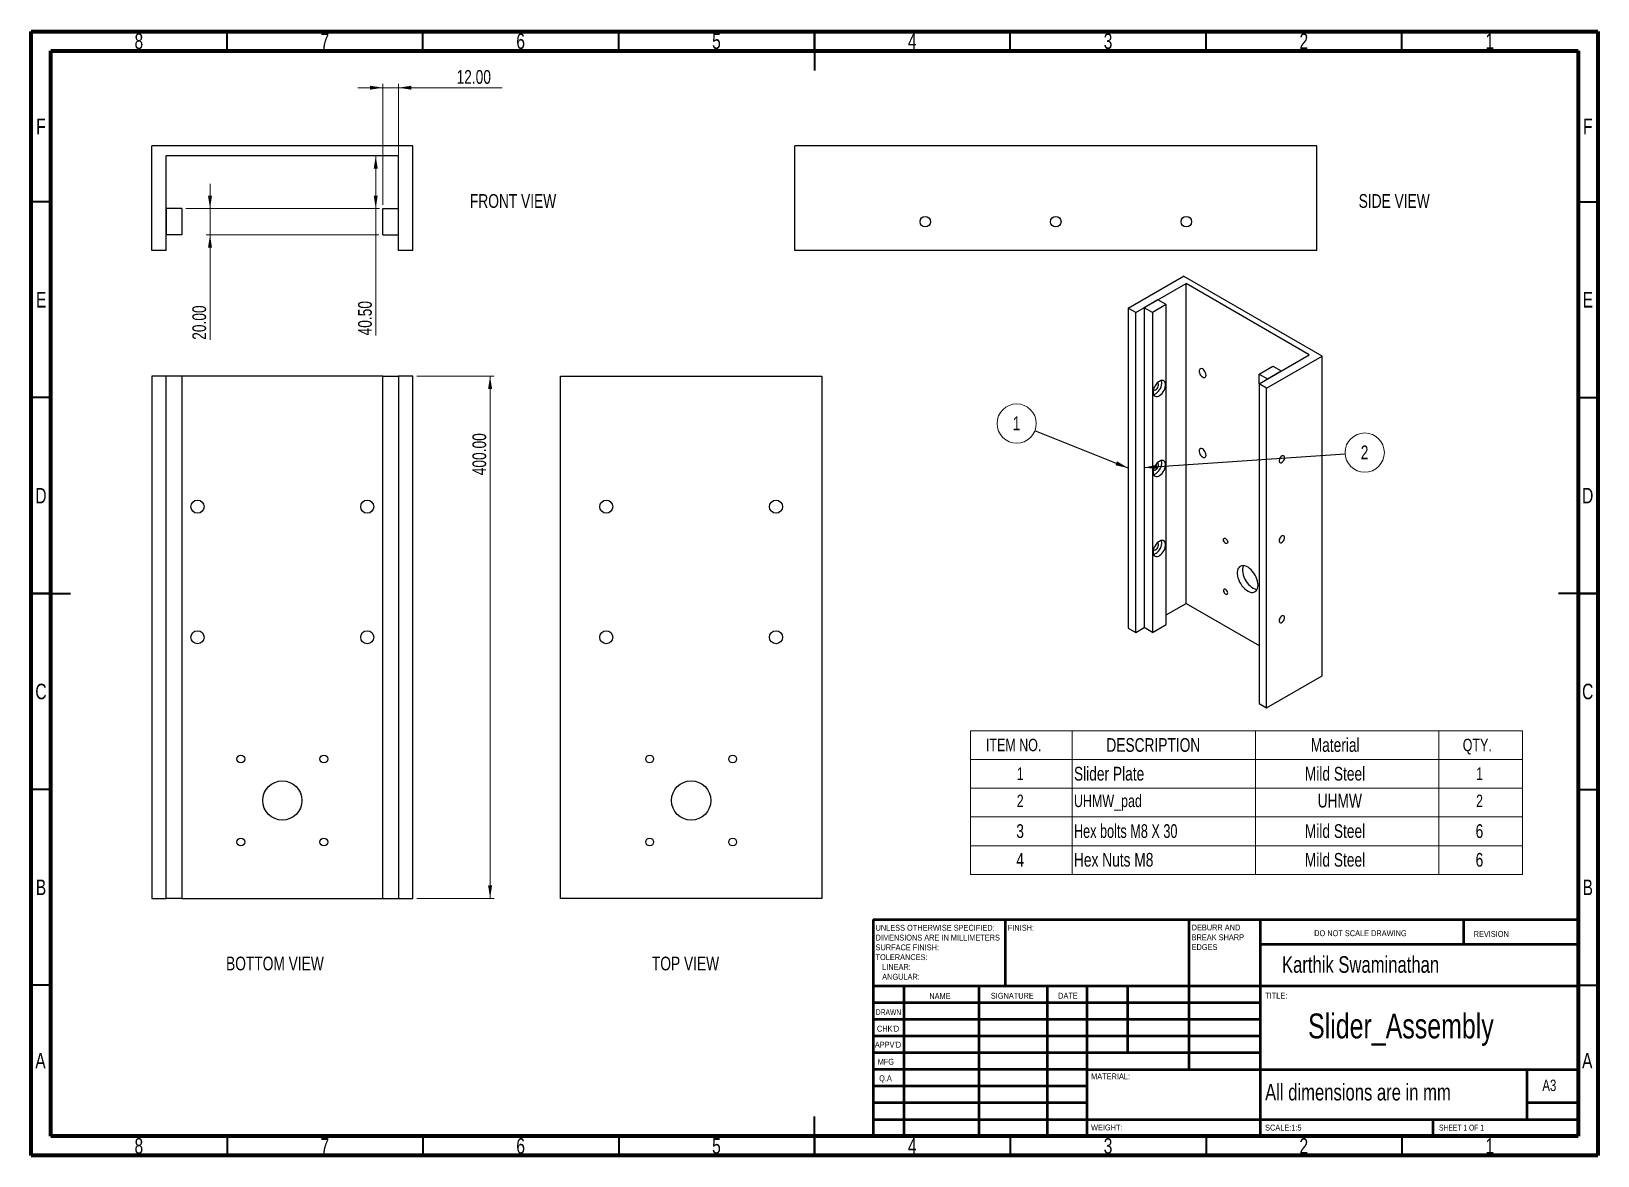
# Model space of a CAD drawing. Header units: millimetres. Extents: x 15 to 415, y 5 to 292.
import ezdxf

# ---------------------------------------------------------------- set-up
doc = ezdxf.new("R2010")
doc.units = ezdxf.units.MM
doc.styles.add('SLDTEXTSTYLE0', font='TXT', dxfattribs={"width": 0.75})
doc.styles.add('SLDTEXTSTYLE1', font='TXT', dxfattribs={"width": 0.686449})
doc.styles.add('SLDTEXTSTYLE2', font='TXT', dxfattribs={"width": 0.6875})
doc.styles.add('SLDTEXTSTYLE3', font='TXT', dxfattribs={"width": 0.691176})
doc.dimstyles.new('SLDDIMSTYLE0', dxfattribs={"dimtxt": 3.5, "dimasz": 3.302, "dimexe": 0, "dimexo": 0.0625, "dimgap": 0.875, "dimtad": 1, "dimlfac": 3, "dimrnd": 1e-09, "dimzin": 4, "dimdsep": 46, "dimtxsty": 'SLDTEXTSTYLE0', "dimsah": 1, "dimcen": 0.09, "dimadec": 0, "dimazin": 1, "dimtfac": 1, "dimtofl": 0, "dimtmove": 0, "dimatfit": 3, "dimfxl": 0, "dimfrac": 2, "dimtolj": 1, "dimtzin": 12, "dimarcsym": 0})
doc.dimstyles.new('SLDDIMSTYLE1', dxfattribs={"dimtxt": 3.5, "dimasz": 3.302, "dimexe": 0, "dimexo": 0.0625, "dimgap": 0.875, "dimtad": 1, "dimlfac": 3, "dimrnd": 1e-09, "dimzin": 4, "dimdsep": 46, "dimtxsty": 'SLDTEXTSTYLE0', "dimsah": 1, "dimcen": 0.09, "dimadec": 0, "dimazin": 1, "dimtfac": 1, "dimtmove": 0, "dimatfit": 0, "dimfxl": 0, "dimfrac": 2, "dimtolj": 1, "dimtzin": 12, "dimarcsym": 0})
doc.dimstyles.new('SLDDIMSTYLE2', dxfattribs={"dimtxt": 0.18, "dimasz": 3.302, "dimexe": 0, "dimexo": 0.0625, "dimgap": 0, "dimtad": 0, "dimtih": 1, "dimtoh": 1, "dimdec": 0, "dimrnd": 1e-09, "dimzin": 0, "dimdsep": 46, "dimtxsty": 'Standard', "dimsah": 1, "dimcen": 0.09, "dimadec": 0, "dimazin": 0, "dimtfac": 3.302, "dimtdec": 0, "dimtofl": 0, "dimtmove": 0, "dimatfit": 3, "dimfxl": 0, "dimfrac": 2, "dimtolj": 1, "dimtzin": 0, "dimarcsym": 0})

# ---------------------------------------------------------------- blocks, each defined once
blk = doc.blocks.new('SW_NOTE_0')
at = {"color": 0, "linetype": 'Continuous', "lineweight": 0, "char_height": 1.5, "attachment_point": 1, "style": 'SLDTEXTSTYLE0'}
for s, insert in [('UNLESS OTHERWISE SPECIFIED:', (0, 1.93)), ('SURFACE FINISH:', (0, -3.07)), ('DIMENSIONS ARE IN MILLIMETERS', (0, -0.57)), ('TOLERANCES:', (0, -5.57)), ('ANGULAR:', (1.69, -10.57)), ('LINEAR:', (1.69, -8.07))]:
    blk.add_mtext(s, dxfattribs=dict(at, insert=insert))
blk = doc.blocks.new('SW_NOTE_0_1')
at = {"color": 0, "linetype": 'Continuous', "lineweight": 0, "char_height": 1.5, "attachment_point": 1, "style": 'SLDTEXTSTYLE0'}
for s, insert in [('DEBURR AND', (0, 1.93)), ('BREAK SHARP', (0, -0.57)), ('EDGES', (0, -3.07))]:
    blk.add_mtext(s, dxfattribs=dict(at, insert=insert))
blk = doc.blocks.new('SW_TABLEANNOTATION_0')
at = {"color": 0, "linetype": 'Continuous', "lineweight": 18}
for p, q in [((0, 0), (0, -7.33)), ((0, 0), (25.88, 0)), ((25.88, 0), (25.88, -7.33)), ((25.88, 0), (72.7, 0)), ((72.7, 0), (72.7, -7.33)), ((72.7, 0), (119.53, 0)), ((119.53, 0), (119.53, -7.33)), ((119.53, 0), (140.96, 0)), ((140.96, 0), (140.96, -7.33)), ((0, -7.33), (25.88, -7.33)), ((0, -7.33), (0, -14.65)), ((25.88, -7.33), (72.7, -7.33)), ((25.88, -7.33), (25.88, -14.65)), ((72.7, -7.33), (119.53, -7.33)), ((72.7, -7.33), (72.7, -14.65)), ((119.53, -7.33), (140.96, -7.33)), ((119.53, -7.33), (119.53, -14.65)), ((140.96, -7.33), (140.96, -14.65)), ((0, -14.65), (0, -21.98)), ((0, -14.65), (25.88, -14.65)), ((25.88, -14.65), (25.88, -21.98)), ((25.88, -14.65), (72.7, -14.65)), ((72.7, -14.65), (72.7, -21.98)), ((72.7, -14.65), (119.53, -14.65)), ((119.53, -14.65), (119.53, -21.98)), ((119.53, -14.65), (140.96, -14.65)), ((140.96, -14.65), (140.96, -21.98)), ((0, -21.98), (0, -29.31)), ((0, -21.98), (25.88, -21.98)), ((25.88, -21.98), (25.88, -29.31)), ((25.88, -21.98), (72.7, -21.98)), ((72.7, -21.98), (72.7, -29.31)), ((72.7, -21.98), (119.53, -21.98)), ((119.53, -21.98), (119.53, -29.31)), ((119.53, -21.98), (140.96, -21.98)), ((140.96, -21.98), (140.96, -29.31)), ((0, -29.31), (0, -36.63)), ((0, -29.31), (25.88, -29.31)), ((25.88, -29.31), (25.88, -36.63)), ((25.88, -29.31), (72.7, -29.31)), ((72.7, -29.31), (72.7, -36.63)), ((72.7, -29.31), (119.53, -29.31)), ((119.53, -29.31), (119.53, -36.63)), ((119.53, -29.31), (140.96, -29.31)), ((140.96, -29.31), (140.96, -36.63)), ((0, -36.63), (25.88, -36.63)), ((25.88, -36.63), (72.7, -36.63)), ((72.7, -36.63), (119.53, -36.63)), ((119.53, -36.63), (140.96, -36.63))]:
    blk.add_line(p, q, dxfattribs=at)
at = {"color": 0, "linetype": 'Continuous', "lineweight": 0, "attachment_point": 1}
for s, insert, char_height, style in [('ITEM NO.', (3.9, -2.01), 3.175, 'SLDTEXTSTYLE0'), ('DESCRIPTION', (34.65, -1.85), 3.5, 'SLDTEXTSTYLE0'), ('Material', (86.84, -1.85), 3.5, 'SLDTEXTSTYLE0'), ('QTY.', (125.66, -2.01), 3.175, 'SLDTEXTSTYLE0'), ('1', (11.77, -9.34), 3.17, 'SLDTEXTSTYLE0'), ('Slider Plate', (26.38, -9.18), 3.5, 'SLDTEXTSTYLE0'), ('Mild Steel', (85.34, -9.18), 3.5, 'SLDTEXTSTYLE0'), ('1', (129.07, -9.34), 3.17, 'SLDTEXTSTYLE0'), ('2', (11.77, -16.28), 3.17, 'SLDTEXTSTYLE0'), ('UHMW_pad', (26.38, -16.28), 3.175, 'SLDTEXTSTYLE0'), ('UHMW', (88.61, -16.07), 3.5, 'SLDTEXTSTYLE0'), ('2', (129.07, -16.28), 3.17, 'SLDTEXTSTYLE0'), ('3', (11.65, -23.83), 3.5, 'SLDTEXTSTYLE0'), ('Hex bolts M8 X 30', (26.38, -23.83), 3.5, 'SLDTEXTSTYLE3'), ('Mild Steel', (85.34, -23.83), 3.5, 'SLDTEXTSTYLE0'), ('6', (128.95, -23.83), 3.5, 'SLDTEXTSTYLE0'), ('4', (11.65, -31.16), 3.5, 'SLDTEXTSTYLE0'), ('Hex Nuts M8', (26.38, -31.16), 3.5, 'SLDTEXTSTYLE0'), ('Mild Steel', (85.34, -31.16), 3.5, 'SLDTEXTSTYLE0'), ('6', (128.95, -31.16), 3.5, 'SLDTEXTSTYLE0')]:
    blk.add_mtext(s, dxfattribs=dict(at, insert=insert, char_height=char_height, style=style))
blk = doc.blocks.new('_D')
at = {"color": 7, "linetype": 'Continuous', "lineweight": 0}
for p, q in [((102.95, 260.25), (102.95, 246.75)), ((54.44, 246.75), (103.95, 246.75)), ((102.95, 246.75), (102.95, 214.38))]:
    blk.add_line(p, q, dxfattribs=at)
at = {"color": 7, "linetype": 'Continuous', "lineweight": 18}
for points in [[(102.95, 260.25), (102.44, 256.95), (103.46, 256.95)], [(102.95, 246.75), (103.46, 250.05), (102.44, 250.05)]]:
    blk.add_solid(points, dxfattribs=at)
at = {"color": 7, "linetype": 'Continuous', "lineweight": 18, "insert": (98.44, 214.38), "char_height": 3.5, "attachment_point": 1, "rotation": 90, "style": 'SLDTEXTSTYLE0'}
blk.add_mtext('40.50', dxfattribs=at)
blk = doc.blocks.new('_D_1')
at = {"color": 7, "linetype": 'Continuous', "lineweight": 0}
for p, q in [((60.63, 246.75), (60.63, 253.1)), ((103.77, 246.75), (59.63, 246.75)), ((60.63, 240.08), (60.63, 246.75)), ((103.77, 240.08), (59.63, 240.08)), ((60.63, 240.08), (60.63, 213.26))]:
    blk.add_line(p, q, dxfattribs=at)
at = {"color": 7, "linetype": 'Continuous', "lineweight": 18}
for points in [[(60.63, 246.75), (61.14, 250.05), (60.12, 250.05)], [(60.63, 240.08), (60.12, 236.78), (61.14, 236.78)]]:
    blk.add_solid(points, dxfattribs=at)
at = {"color": 7, "linetype": 'Continuous', "lineweight": 18, "insert": (56.12, 213.26), "char_height": 3.5, "attachment_point": 1, "rotation": 90, "style": 'SLDTEXTSTYLE0'}
blk.add_mtext('20.00', dxfattribs=at)
blk = doc.blocks.new('_D_2')
at = {"color": 7, "linetype": 'Continuous', "lineweight": 0}
for p, q in [((104.77, 277.61), (98.42, 277.61)), ((104.77, 247.75), (104.77, 278.61)), ((104.77, 277.61), (108.77, 277.61)), ((108.77, 247.75), (108.77, 278.61)), ((108.77, 277.61), (135.23, 277.61))]:
    blk.add_line(p, q, dxfattribs=at)
at = {"color": 7, "linetype": 'Continuous', "lineweight": 18}
for points in [[(104.77, 277.61), (101.47, 278.12), (101.47, 277.1)], [(108.77, 277.61), (112.07, 277.1), (112.07, 278.12)]]:
    blk.add_solid(points, dxfattribs=at)
at = {"color": 7, "linetype": 'Continuous', "lineweight": 18, "insert": (123.59, 282.12), "char_height": 3.5, "attachment_point": 1, "style": 'SLDTEXTSTYLE0'}
blk.add_mtext('12.00', dxfattribs=at)
blk = doc.blocks.new('_D_3')
at = {"color": 7, "linetype": 'Continuous', "lineweight": 0}
for p, q in [((113.44, 204), (133.16, 204)), ((132.16, 70.66), (132.16, 204)), ((113.44, 70.66), (133.16, 70.66))]:
    blk.add_line(p, q, dxfattribs=at)
at = {"color": 7, "linetype": 'Continuous', "lineweight": 18}
for points in [[(132.16, 204), (131.65, 200.7), (132.66, 200.7)], [(132.16, 70.66), (132.66, 73.97), (131.65, 73.97)]]:
    blk.add_solid(points, dxfattribs=at)
at = {"color": 7, "linetype": 'Continuous', "lineweight": 18, "insert": (127.64, 178.68), "char_height": 3.5, "attachment_point": 1, "rotation": 90, "style": 'SLDTEXTSTYLE0'}
blk.add_mtext('400.00', dxfattribs=at)
blk = doc.blocks.new('SW_NOTE_0_2')
at = {"color": 0, "linetype": 'Continuous', "lineweight": 0}
blk.add_circle((5.01, 0.34), 5.02, dxfattribs=at)
at = {"color": 0, "linetype": 'Continuous', "lineweight": 0, "insert": (4.98, 2.16), "char_height": 3.5, "attachment_point": 2, "style": 'SLDTEXTSTYLE0'}
blk.add_mtext('2', dxfattribs=at)
blk = doc.blocks.new('SW_NOTE_0_3')
at = {"color": 0, "linetype": 'Continuous', "lineweight": 0}
blk.add_circle((-4.67, 1.86), 5.02, dxfattribs=at)
at = {"color": 0, "linetype": 'Continuous', "lineweight": 0, "insert": (-4.7, 3.68), "char_height": 3.5, "attachment_point": 2, "style": 'SLDTEXTSTYLE0'}
blk.add_mtext('1', dxfattribs=at)

msp = doc.modelspace()

# ---------------------------------------------------------------- linework, layer by layer
at = {"color": 7, "linetype": 'Continuous', "lineweight": 70}
for p, q in [((15, 5), (15, 292)), ((15, 292), (415, 292)), ((415, 292), (415, 5)), ((20, 10), (20, 287)), ((20, 287), (410, 287)), ((410, 287), (410, 10)), ((410, 10), (20, 10)), ((415, 5), (15, 5))]:
    msp.add_line(p, q, dxfattribs=at)
at = {"color": 7, "linetype": 'Continuous', "lineweight": 35}
for p, q in [((65, 287), (65, 292)), ((115, 287), (115, 292)), ((165, 287), (165, 292)), ((215, 292), (215, 282)), ((215, 287), (215, 292)), ((265, 287), (265, 292)), ((315, 287), (315, 292)), ((365, 287), (365, 292)), ((20, 248.5), (15, 248.5)), ((410, 248.5), (415, 248.5)), ((20, 198.5), (15, 198.5)), ((410, 198.5), (415, 198.5)), ((15, 148.5), (25, 148.5)), ((20, 148.5), (15, 148.5)), ((415, 148.5), (405, 148.5)), ((410, 148.5), (415, 148.5)), ((20, 98.5), (15, 98.5)), ((410, 98.5), (415, 98.5)), ((20, 48.5), (15, 48.5)), ((410, 48.5), (415, 48.5)), ((215, 5), (215, 15)), ((65, 10), (65, 5)), ((115, 10), (115, 5)), ((165, 10), (165, 5)), ((215, 10), (215, 5)), ((265, 10), (265, 5)), ((315, 10), (315, 5)), ((365, 10), (365, 5))]:
    msp.add_line(p, q, dxfattribs=at)
at = {"color": 7, "linetype": 'Continuous', "lineweight": 25}
for p, q in [((112.4382, 262.748), (45.7715, 262.748)), ((45.7715, 236.0813), (45.7715, 262.748)), ((108.7715, 260.248), (49.4382, 260.248)), ((49.4382, 236.0813), (49.4382, 260.248)), ((108.7715, 236.0813), (108.7715, 260.248)), ((112.4382, 236.0813), (112.4382, 262.748)), ((209.9566, 236.0813), (209.9566, 262.748)), ((343.29, 262.748), (209.9566, 262.748)), ((343.29, 236.0813), (343.29, 262.748)), ((53.4382, 246.748), (49.4382, 246.748)), ((49.4382, 246.748), (49.4382, 240.0813)), ((53.4382, 246.748), (53.4382, 240.0813)), ((104.7715, 240.0813), (104.7715, 246.748)), ((104.7715, 246.748), (108.7715, 246.748)), ((108.7715, 240.0813), (108.7715, 246.748)), ((53.4382, 240.0813), (49.4382, 240.0813)), ((104.7715, 240.0813), (108.7715, 240.0813)), ((49.4382, 236.0813), (45.7715, 236.0813)), ((112.4382, 236.0813), (108.7715, 236.0813)), ((343.29, 236.0813), (209.9566, 236.0813)), ((295.1141, 221.3464), (309.2563, 229.5105)), ((344.6116, 209.1002), (309.2563, 229.5105)), ((297.0587, 220.2238), (309.875, 227.6225)), ((341.3412, 209.4574), (309.875, 227.6225)), ((309.875, 145.9684), (309.875, 227.6225)), ((297.0587, 220.2238), (295.1141, 221.3464)), ((295.1141, 221.3464), (295.1141, 139.6923)), ((297.0587, 138.5697), (297.0587, 220.2238)), ((302.7155, 223.4894), (299.18, 221.4484)), ((301.3013, 220.2238), (299.18, 221.4484)), ((299.18, 221.4484), (299.18, 139.7943)), ((304.8368, 222.2648), (301.3013, 220.2238)), ((301.3013, 220.2238), (301.3013, 138.5697)), ((304.8368, 222.2648), (302.7155, 223.4894)), ((304.8368, 140.6107), (304.8368, 222.2648)), ((328.5249, 202.0587), (341.3412, 209.4574)), ((330.4695, 200.9362), (344.6116, 209.1002)), ((344.6116, 127.4462), (344.6116, 209.1002)), ((328.5249, 204.508), (332.0605, 206.549)), ((328.5249, 204.508), (330.6462, 203.2833)), ((328.5249, 202.0587), (328.5249, 204.508)), ((330.6462, 203.2833), (334.1818, 205.3244)), ((332.0605, 206.549), (334.1818, 205.3244)), ((49.4382, 203.9975), (45.7715, 203.9975)), ((45.7715, 203.9975), (45.7715, 70.6641)), ((53.4382, 203.9975), (49.4382, 203.9975)), ((49.4382, 70.6641), (49.4382, 203.9975)), ((53.4382, 203.9975), (53.4382, 70.6641)), ((104.7715, 203.9975), (53.4382, 203.9975)), ((104.7715, 203.9975), (108.7715, 203.9975)), ((104.7715, 70.6641), (104.7715, 203.9975)), ((108.7715, 203.9975), (108.7715, 70.6641)), ((112.4382, 203.9975), (108.7715, 203.9975)), ((112.4382, 70.6641), (112.4382, 203.9975)), ((150.1689, 203.9975), (216.8355, 203.9975)), ((150.1689, 70.6641), (150.1689, 203.9975)), ((216.8355, 203.9975), (216.8355, 70.6641)), ((330.4695, 200.9362), (328.5249, 202.0587)), ((328.5249, 202.0587), (328.5249, 120.4046)), ((330.4695, 119.2821), (330.4695, 200.9362)), ((301.4727, 199.9143), (301.4727, 199.9092)), ((301.4727, 179.5008), (301.4727, 179.4957)), ((301.4727, 159.0873), (301.4727, 159.0822)), ((304.8368, 143.06), (309.875, 145.9684)), ((309.875, 145.9684), (328.5249, 135.202)), ((301.3013, 138.5697), (304.8368, 140.6107)), ((295.1141, 139.6923), (297.0587, 138.5697)), ((297.0587, 138.5697), (299.18, 139.7943)), ((301.3013, 138.5697), (299.18, 139.7943)), ((330.4695, 119.2821), (344.6116, 127.4462)), ((328.5249, 120.4046), (330.4695, 119.2821)), ((45.7715, 70.6641), (49.4382, 70.6641)), ((53.4382, 70.6641), (49.4382, 70.6641)), ((53.4382, 70.6641), (104.7715, 70.6641)), ((104.7715, 70.6641), (108.7715, 70.6641)), ((108.7715, 70.6641), (112.4382, 70.6641)), ((216.8355, 70.6641), (150.1689, 70.6641))]:
    msp.add_line(p, q, dxfattribs=at)
at = {"color": 7, "linetype": 'Continuous', "lineweight": 50}
for p, q in [((230, 65.25), (410, 65.25)), ((230, 65.25), (230, 10)), ((263.8, 48.25), (263.8, 65.25)), ((310.6, 65.25), (310.6, 27)), ((328.8, 65.25), (328.8, 10)), ((380.8, 58.875), (380.8, 65.25)), ((410, 58.875), (328.8, 58.875)), ((410, 48.25), (230, 48.25)), ((237.8, 48.25), (237.8, 10)), ((256.991, 48.25), (256.991, 10)), ((274.3989, 48.25), (274.3989, 10)), ((284.6, 10), (284.6, 48.25)), ((295, 31.25), (295, 48.25)), ((328.8, 44), (230, 44)), ((328.8, 39.75), (230, 39.75)), ((328.8, 35.5), (230, 35.5)), ((328.8, 31.25), (230, 31.25)), ((284.6, 27), (230, 27)), ((284.6, 27), (410, 27)), ((397, 14.25), (397, 27)), ((284.6, 22.7499), (230, 22.7499)), ((284.6, 18.5), (230, 18.5)), ((410, 18.5), (397, 18.5)), ((230, 14.25), (410, 14.25)), ((373, 10), (373, 14.25))]:
    msp.add_line(p, q, dxfattribs=at)
at = {"color": 7, "linetype": 'Continuous', "lineweight": 25, "flags": 128}
for points in [[(315.0015, 204.2495), (314.9687, 204.5438), (314.8728, 204.8541), (314.7209, 205.1574), (314.5243, 205.4313), (314.2975, 205.6553), (314.0573, 205.8129), (313.8216, 205.8924), (313.6079, 205.8879), (313.432, 205.7997), (313.3069, 205.6344), (313.242, 205.4042), (313.242, 205.1263), (313.3069, 204.8211), (313.432, 204.5114), (313.6079, 204.2202), (313.8216, 203.9689), (314.0573, 203.7763), (314.2975, 203.6566), (314.5243, 203.6188), (314.7209, 203.6655), (314.8728, 203.7935), (314.9687, 203.9931), (315.0015, 204.2495)], [(301.4727, 199.9092), (301.5054, 199.557), (301.6021, 199.2569), (301.7588, 199.0213), (301.9692, 198.8598), (302.2246, 198.7789), (302.5146, 198.782), (302.8273, 198.8691), (303.1499, 199.0364), (303.4692, 199.2772), (303.7721, 199.5816), (304.0462, 199.9371), (304.2803, 200.3293), (304.4649, 200.7419), (304.5922, 201.1582), (304.6573, 201.5611), (304.6573, 201.9341), (304.5922, 202.262), (304.4649, 202.5312), (304.2803, 202.7308), (304.0462, 202.8526), (303.7721, 202.8917), (303.4692, 202.8464), (303.1499, 202.7186), (302.8273, 202.5134), (302.5146, 202.2394), (302.2246, 201.9077), (301.9692, 201.532), (301.7588, 201.1275), (301.6021, 200.7109), (301.5054, 200.2992), (301.4727, 199.9092)], [(301.4727, 199.9143), (301.5053, 199.5631), (301.6017, 199.2638), (301.758, 199.0289), (301.9678, 198.8678), (302.2226, 198.7871), (302.5118, 198.7903), (302.8236, 198.877), (303.1453, 199.0439), (303.4637, 199.2841), (303.7657, 199.5876), (304.0391, 199.9422), (304.2726, 200.3332), (304.4566, 200.7447), (304.5836, 201.1599), (304.6485, 201.5617), (304.6485, 201.9336), (304.5836, 202.2606), (304.4566, 202.529), (304.2726, 202.7281), (304.0391, 202.8496), (303.7657, 202.8886), (303.4637, 202.8434), (303.1453, 202.7159), (303.0644, 202.6715)], [(301.5466, 200.5065), (301.6692, 200.4341), (301.8609, 200.417), (302.0767, 200.4847), (302.2974, 200.6312), (302.5034, 200.8435), (302.6764, 201.1027), (302.8011, 201.3858), (302.8663, 201.6677), (302.8663, 201.9233), (302.8011, 202.1298), (302.6764, 202.269), (302.5886, 202.3114)], [(301.5739, 199.3278), (301.5793, 199.3286), (301.8911, 199.4154), (302.2128, 199.5822), (302.5312, 199.8224), (302.8333, 200.1259), (303.1066, 200.4805), (303.3401, 200.8715), (303.5241, 201.2831), (303.6511, 201.6982), (303.716, 202.1), (303.716, 202.472), (303.6511, 202.7989), (303.6229, 202.8772)], [(315.0015, 183.836), (314.9687, 184.1303), (314.8728, 184.4406), (314.7209, 184.7439), (314.5243, 185.0177), (314.2975, 185.2418), (314.0573, 185.3994), (313.8216, 185.4789), (313.6079, 185.4744), (313.432, 185.3862), (313.3069, 185.2209), (313.242, 184.9907), (313.242, 184.7128), (313.3069, 184.4076), (313.432, 184.0979), (313.6079, 183.8066), (313.8216, 183.5554), (314.0573, 183.3628), (314.2975, 183.2431), (314.5243, 183.2052), (314.7209, 183.252), (314.8728, 183.3799), (314.9687, 183.5795), (315.0015, 183.836)], [(301.4727, 179.4957), (301.5054, 179.1435), (301.6021, 178.8434), (301.7588, 178.6078), (301.9692, 178.4462), (302.2246, 178.3654), (302.5146, 178.3685), (302.8273, 178.4555), (303.1499, 178.6229), (303.4692, 178.8637), (303.7721, 179.1681), (304.0462, 179.5236), (304.2803, 179.9158), (304.4649, 180.3284), (304.5922, 180.7447), (304.6573, 181.1476), (304.6573, 181.5206), (304.5922, 181.8484), (304.4649, 182.1177), (304.2803, 182.3173), (304.0462, 182.4391), (303.7721, 182.4782), (303.4692, 182.4329), (303.1499, 182.305), (302.8273, 182.0999), (302.5146, 181.8259), (302.2246, 181.4942), (301.9692, 181.1185), (301.7588, 180.714), (301.6021, 180.2974), (301.5054, 179.8857), (301.4727, 179.4957)], [(301.4727, 179.5008), (301.5053, 179.1496), (301.6017, 178.8503), (301.758, 178.6153), (301.9678, 178.4542), (302.2226, 178.3736), (302.5118, 178.3767), (302.8236, 178.4635), (303.1453, 178.6304), (303.4637, 178.8705), (303.7657, 179.1741), (304.0391, 179.5287), (304.2726, 179.9197), (304.4566, 180.3312), (304.5836, 180.7464), (304.6485, 181.1482), (304.6485, 181.5201), (304.5836, 181.847), (304.4566, 182.1155), (304.2726, 182.3146), (304.0391, 182.4361), (303.7657, 182.475), (303.4637, 182.4298), (303.1453, 182.3024), (303.0644, 182.258)], [(301.5466, 180.093), (301.6692, 180.0206), (301.8609, 180.0035), (302.0767, 180.0711), (302.2974, 180.2177), (302.5034, 180.43), (302.6764, 180.6892), (302.8011, 180.9723), (302.8663, 181.2542), (302.8663, 181.5098), (302.8011, 181.7163), (302.6764, 181.8555), (302.5886, 181.8979)], [(301.5739, 178.9143), (301.5793, 178.9151), (301.8911, 179.0018), (302.2128, 179.1687), (302.5312, 179.4088), (302.8333, 179.7124), (303.1066, 180.067), (303.3401, 180.458), (303.5241, 180.8695), (303.6511, 181.2847), (303.716, 181.6865), (303.716, 182.0584), (303.6511, 182.3854), (303.6229, 182.4637)], [(335.0657, 183.176), (335.0342, 183.3985), (334.9428, 183.565), (334.7994, 183.6607), (334.6169, 183.677), (334.4114, 183.6125), (334.2012, 183.473), (334.005, 183.2708), (333.8402, 183.0239), (333.7215, 182.7543), (333.6593, 182.4858), (333.6593, 182.2424), (333.7215, 182.0457), (333.8402, 181.9131), (334.005, 181.8565), (334.2012, 181.8809), (334.4114, 181.984), (334.6169, 182.1568), (334.7994, 182.3839), (334.9428, 182.6451), (335.0342, 182.9172), (335.0657, 183.176)], [(301.4727, 159.0822), (301.5054, 158.73), (301.6021, 158.4299), (301.7588, 158.1943), (301.9692, 158.0327), (302.2246, 157.9519), (302.5146, 157.955), (302.8273, 158.042), (303.1499, 158.2094), (303.4692, 158.4502), (303.7721, 158.7546), (304.0462, 159.1101), (304.2803, 159.5022), (304.4649, 159.9149), (304.5922, 160.3312), (304.6573, 160.7341), (304.6573, 161.1071), (304.5922, 161.4349), (304.4649, 161.7042), (304.2803, 161.9038), (304.0462, 162.0256), (303.7721, 162.0647), (303.4692, 162.0193), (303.1499, 161.8915), (302.8273, 161.6864), (302.5146, 161.4124), (302.2246, 161.0807), (301.9692, 160.7049), (301.7588, 160.3005), (301.6021, 159.8838), (301.5054, 159.4721), (301.4727, 159.0822)], [(301.4727, 159.0873), (301.5053, 158.736), (301.6017, 158.4368), (301.758, 158.2018), (301.9678, 158.0407), (302.2226, 157.9601), (302.5118, 157.9632), (302.8236, 158.05), (303.1453, 158.2169), (303.4637, 158.457), (303.7657, 158.7606), (304.0391, 159.1151), (304.2726, 159.5062), (304.4566, 159.9177), (304.5836, 160.3329), (304.6485, 160.7346), (304.6485, 161.1066), (304.5836, 161.4335), (304.4566, 161.702), (304.2726, 161.9011), (304.0391, 162.0226), (303.7657, 162.0615), (303.4637, 162.0163), (303.1453, 161.8888), (303.0644, 161.8445)], [(301.5466, 159.6794), (301.6692, 159.6071), (301.8609, 159.5899), (302.0767, 159.6576), (302.2974, 159.8041), (302.5034, 160.0164), (302.6764, 160.2757), (302.8011, 160.5588), (302.8663, 160.8407), (302.8663, 161.0962), (302.8011, 161.3028), (302.6764, 161.442), (302.5886, 161.4843)], [(301.5739, 158.5007), (301.5793, 158.5015), (301.8911, 158.5883), (302.2128, 158.7552), (302.5312, 158.9953), (302.8333, 159.2989), (303.1066, 159.6535), (303.3401, 160.0445), (303.5241, 160.456), (303.6511, 160.8712), (303.716, 161.273), (303.716, 161.6449), (303.6511, 161.9718), (303.6229, 162.0502)], [(319.4568, 162.2381), (319.4887, 162.4291), (319.5808, 162.5601), (319.7219, 162.6154), (319.895, 162.5882), (320.0792, 162.4819), (320.2522, 162.3092), (320.3933, 162.091), (320.4854, 161.8537), (320.5174, 161.6258), (320.4854, 161.4348), (320.3933, 161.3038), (320.2522, 161.2485), (320.0792, 161.2757), (319.895, 161.382), (319.7219, 161.5546), (319.5808, 161.7728), (319.4887, 162.0102), (319.4568, 162.2381)], [(335.0657, 162.7625), (335.0342, 162.985), (334.9428, 163.1515), (334.7994, 163.2472), (334.6169, 163.2635), (334.4114, 163.199), (334.2012, 163.0595), (334.005, 162.8573), (333.8402, 162.6104), (333.7215, 162.3408), (333.6593, 162.0723), (333.6593, 161.8289), (333.7215, 161.6322), (333.8402, 161.4996), (334.005, 161.443), (334.2012, 161.4673), (334.4114, 161.5705), (334.6169, 161.7433), (334.7994, 161.9704), (334.9428, 162.2316), (335.0342, 162.5036), (335.0657, 162.7625)], [(328.2598, 150.6653), (328.2287, 151.1506), (328.1362, 151.6605), (327.9844, 152.1829), (327.777, 152.7056), (327.5187, 153.2164), (327.2156, 153.7032), (326.8749, 154.1548), (326.5044, 154.5604), (326.113, 154.9106), (325.7097, 155.1972), (325.304, 155.4134), (324.9055, 155.5542), (324.5234, 155.6163), (324.1668, 155.5983), (323.8439, 155.5005), (323.5624, 155.3252), (323.3288, 155.0766), (323.1487, 154.7605), (323.0262, 154.3842), (322.9642, 153.9567), (322.9642, 153.4879), (323.0262, 152.9888), (323.1487, 152.4712), (323.3288, 151.9471), (323.5624, 151.4288), (323.8439, 150.9285), (324.1668, 150.4579), (324.5234, 150.0281), (324.9055, 149.6491), (325.304, 149.3298), (325.7097, 149.0776), (326.113, 148.8986), (326.5044, 148.7968), (326.8749, 148.7747), (327.2156, 148.8328), (327.5187, 148.9698), (327.777, 149.1823), (327.9844, 149.4655), (328.1362, 149.8127), (328.2287, 150.2158), (328.2598, 150.6653)], [(324.5172, 155.6167), (324.4745, 155.5258), (324.352, 155.1496), (324.2901, 154.7221), (324.2901, 154.2533), (324.352, 153.7542), (324.4745, 153.2366), (324.6547, 152.7125), (324.8882, 152.1942), (325.1697, 151.6939), (325.4926, 151.2233), (325.8492, 150.7935), (326.2313, 150.4145), (326.6298, 150.0951), (327.0355, 149.843), (327.4388, 149.6639), (327.8302, 149.5622), (328.0248, 149.5408)], [(319.4568, 149.2562), (319.4887, 149.0283), (319.5808, 148.7909), (319.7219, 148.5727), (319.895, 148.4001), (320.0792, 148.2938), (320.2522, 148.2666), (320.3933, 148.3219), (320.4854, 148.4529), (320.5174, 148.6439), (320.4854, 148.8718), (320.3933, 149.1091), (320.2522, 149.3273), (320.0792, 149.5), (319.895, 149.6063), (319.7219, 149.6335), (319.5808, 149.5782), (319.4887, 149.4472), (319.4568, 149.2562)], [(335.0657, 142.3489), (335.0342, 142.5715), (334.9428, 142.738), (334.7994, 142.8336), (334.6169, 142.85), (334.4114, 142.7855), (334.2012, 142.646), (334.005, 142.4438), (333.8402, 142.1969), (333.7215, 141.9272), (333.6593, 141.6588), (333.6593, 141.4154), (333.7215, 141.2187), (333.8402, 141.0861), (334.005, 141.0295), (334.2012, 141.0538), (334.4114, 141.157), (334.6169, 141.3298), (334.7994, 141.5568), (334.9428, 141.818), (335.0342, 142.0901), (335.0657, 142.3489)]]:
    msp.add_lwpolyline(points, dxfattribs=at)
at = {"color": 7, "linetype": 'Continuous', "lineweight": 25}
for centre, radius in [((243.29, 243.4147), 1.3333), ((276.6233, 243.4147), 1.3333), ((309.9566, 243.4147), 1.3333), ((57.4382, 170.6641), 1.6667), ((100.7715, 170.6641), 1.6667), ((161.8355, 170.6641), 1.6667), ((205.1689, 170.6641), 1.6667), ((57.4382, 137.3308), 1.6667), ((100.7715, 137.3308), 1.6667), ((161.8355, 137.3308), 1.6667), ((205.1689, 137.3308), 1.6667), ((68.5057, 106.2632), 1), ((89.7039, 106.2632), 1), ((172.9031, 106.2632), 1), ((194.1013, 106.2632), 1), ((79.1048, 95.6641), 5), ((183.5022, 95.6641), 5), ((68.5057, 85.065), 1), ((89.7039, 85.065), 1), ((172.9031, 85.065), 1), ((194.1013, 85.065), 1)]:
    msp.add_circle(centre, radius, dxfattribs=at)

# ---------------------------------------------------------------- block references
at = {"color": 7, "linetype": 'Continuous', "lineweight": 0}
for name, p in [('SW_NOTE_0_3', (271.297, 190.0119)), ('SW_NOTE_0_2', (350.4924, 184.1152)), ('SW_TABLEANNOTATION_0', (254.8797, 113.4351)), ('SW_NOTE_0_1', (311.3092, 62.0695)), ('SW_NOTE_0', (230.5937, 61.9874))]:
    msp.add_blockref(name, p, dxfattribs=at)

# ---------------------------------------------------------------- texts
for s, insert, char_height, attachment_point, style in [('8', (42.46, 291.4704), 3.9687, 2, 'SLDTEXTSTYLE0'), ('7', (89.96, 291.4704), 3.9687, 2, 'SLDTEXTSTYLE0'), ('6', (139.96, 291.4704), 3.9687, 2, 'SLDTEXTSTYLE0'), ('5', (189.96, 291.4704), 3.9687, 2, 'SLDTEXTSTYLE0'), ('4', (239.96, 291.4704), 3.9687, 2, 'SLDTEXTSTYLE0'), ('3', (289.96, 291.4704), 3.9687, 2, 'SLDTEXTSTYLE0'), ('2', (339.96, 291.4704), 3.9687, 2, 'SLDTEXTSTYLE0'), ('1', (387.46, 291.4704), 3.9687, 2, 'SLDTEXTSTYLE0'), ('F', (17.4577, 269.7204), 3.9687, 2, 'SLDTEXTSTYLE0'), ('F', (412.4577, 269.7204), 3.9687, 2, 'SLDTEXTSTYLE0'), ('FRONT VIEW', (127.0029, 250.4444), 3.5, 1, 'SLDTEXTSTYLE0'), ('SIDE VIEW', (353.9688, 250.4444), 3.5, 1, 'SLDTEXTSTYLE0'), ('E', (17.5078, 225.4704), 3.9687, 2, 'SLDTEXTSTYLE0'), ('E', (412.5078, 225.4704), 3.9687, 2, 'SLDTEXTSTYLE0'), ('D', (17.4527, 175.4704), 3.9687, 2, 'SLDTEXTSTYLE0'), ('D', (412.4527, 175.4704), 3.9687, 2, 'SLDTEXTSTYLE0'), ('C', (17.4587, 125.4704), 3.9687, 2, 'SLDTEXTSTYLE0'), ('C', (412.4587, 125.4704), 3.9687, 2, 'SLDTEXTSTYLE0'), ('B', (17.4706, 75.4704), 3.9687, 2, 'SLDTEXTSTYLE0'), ('B', (412.4706, 75.4704), 3.9687, 2, 'SLDTEXTSTYLE0'), ('FINISH:', (264.3713, 63.9193), 1.5, 1, 'SLDTEXTSTYLE0'), ('DO NOT SCALE DRAWING', (342.6146, 62.533), 1.5, 1, 'SLDTEXTSTYLE0'), ('REVISION', (383.3276, 62.3349), 1.5, 1, 'SLDTEXTSTYLE0'), ('Karthik Swaminathan', (334.3881, 55.9111), 4.233333, 1, 'SLDTEXTSTYLE0'), ('BOTTOM VIEW', (64.729, 55.8021), 3.5, 1, 'SLDTEXTSTYLE0'), ('TOP VIEW', (173.4792, 55.8021), 3.5, 1, 'SLDTEXTSTYLE0'), ('NAME', (244.3222, 46.5015), 1.5, 1, 'SLDTEXTSTYLE0'), ('SIGNATURE', (260.0336, 46.5618), 1.5, 1, 'SLDTEXTSTYLE0'), ('DATE', (277.2147, 46.5762), 1.5, 1, 'SLDTEXTSTYLE0'), ('TITLE:', (330.0902, 46.5762), 1.5, 1, 'SLDTEXTSTYLE0'), ('DRAWN', (230.6434, 42.3848), 1.5, 1, 'SLDTEXTSTYLE1'), ('Slider_Assembly', (364.7529, 41.2852), 6.35, 2, 'SLDTEXTSTYLE0'), ("CHK'D", (230.9392, 38.1619), 1.5, 1, 'SLDTEXTSTYLE0'), ("APPV'D", (230.4017, 34.0659), 1.5, 1, 'SLDTEXTSTYLE0'), ('A', (17.3397, 31.2204), 3.9687, 2, 'SLDTEXTSTYLE0'), ('MFG', (231.124, 29.7158), 1.5, 1, 'SLDTEXTSTYLE0'), ('A', (412.3397, 31.2204), 3.9687, 2, 'SLDTEXTSTYLE0'), ('Q.A', (231.509, 25.5047), 1.5, 1, 'SLDTEXTSTYLE0'), ('MATERIAL:', (285.6459, 25.9861), 1.5, 1, 'SLDTEXTSTYLE0'), ('A3', (400.8712, 24.4064), 2.91042, 1, 'SLDTEXTSTYLE0'), ('All dimensions are in mm', (330.074, 23.3277), 4.233333, 1, 'SLDTEXTSTYLE0'), ('WEIGHT:', (285.6178, 12.9493), 1.4986, 1, 'SLDTEXTSTYLE0'), ('SCALE:1:5', (330.074, 12.9001), 1.5, 1, 'SLDTEXTSTYLE0'), ('SHEET 1 OF 1', (374.4783, 12.9001), 1.5, 1, 'SLDTEXTSTYLE2'), ('8', (42.46, 9.4704), 3.9687, 2, 'SLDTEXTSTYLE0'), ('7', (89.96, 9.4704), 3.9687, 2, 'SLDTEXTSTYLE0'), ('6', (139.96, 9.4704), 3.9687, 2, 'SLDTEXTSTYLE0'), ('5', (189.96, 9.4704), 3.9687, 2, 'SLDTEXTSTYLE0'), ('4', (239.96, 9.4704), 3.9687, 2, 'SLDTEXTSTYLE0'), ('3', (289.96, 9.4704), 3.9687, 2, 'SLDTEXTSTYLE0'), ('2', (339.96, 9.4704), 3.9687, 2, 'SLDTEXTSTYLE0'), ('1', (387.46, 9.4704), 3.9687, 2, 'SLDTEXTSTYLE0')]:
    msp.add_mtext(s, dxfattribs=dict(at, insert=insert, char_height=char_height, attachment_point=attachment_point, style=style))

# ---------------------------------------------------------------- dimensions: what is measured, and where the dimension line sits
at = {"color": 7, "linetype": 'Continuous', "lineweight": 18}
dim = msp.add_linear_dim(base=(108.7715, 277.6093), p1=(104.7715, 246.748), p2=(108.7715, 246.748), dimstyle='SLDDIMSTYLE1', dxfattribs=at)
dim.commit()
dim.dimension.update_dxf_attribs({"geometry": '_D_2', "text_midpoint": (129.4073, 277.6093), "dimtype": 160})
for base, p1, p2, dimstyle, picture, middle in [((102.9514, 246.748), (108.7715, 260.248), (53.4382, 246.748), 'SLDDIMSTYLE0', '_D', (102.9514, 220.197)), ((60.6308, 246.748), (104.7715, 240.0813), (104.7715, 246.748), 'SLDDIMSTYLE1', '_D_1', (60.6308, 219.0813)), ((132.1553, 203.9975), (112.4382, 70.6641), (112.4382, 203.9975), 'SLDDIMSTYLE0', '_D_3', (132.1553, 185.7895))]:
    dim = msp.add_linear_dim(base=base, p1=p1, p2=p2, angle=90, dimstyle=dimstyle, dxfattribs=at)
    dim.commit()
    dim.dimension.update_dxf_attribs({"geometry": picture, "text_midpoint": middle, "dimtype": 160})

# ---------------------------------------------------------------- leaders
at = {"color": 7, "linetype": 'Continuous', "lineweight": 0}
for points in [[(295.1141, 180.5193), (271.297, 190.0119)], [(299.18, 180.6214), (350.4924, 184.1152)]]:
    msp.add_leader(points, dimstyle='SLDDIMSTYLE2', dxfattribs=at)

doc.saveas('drawing.dxf')
